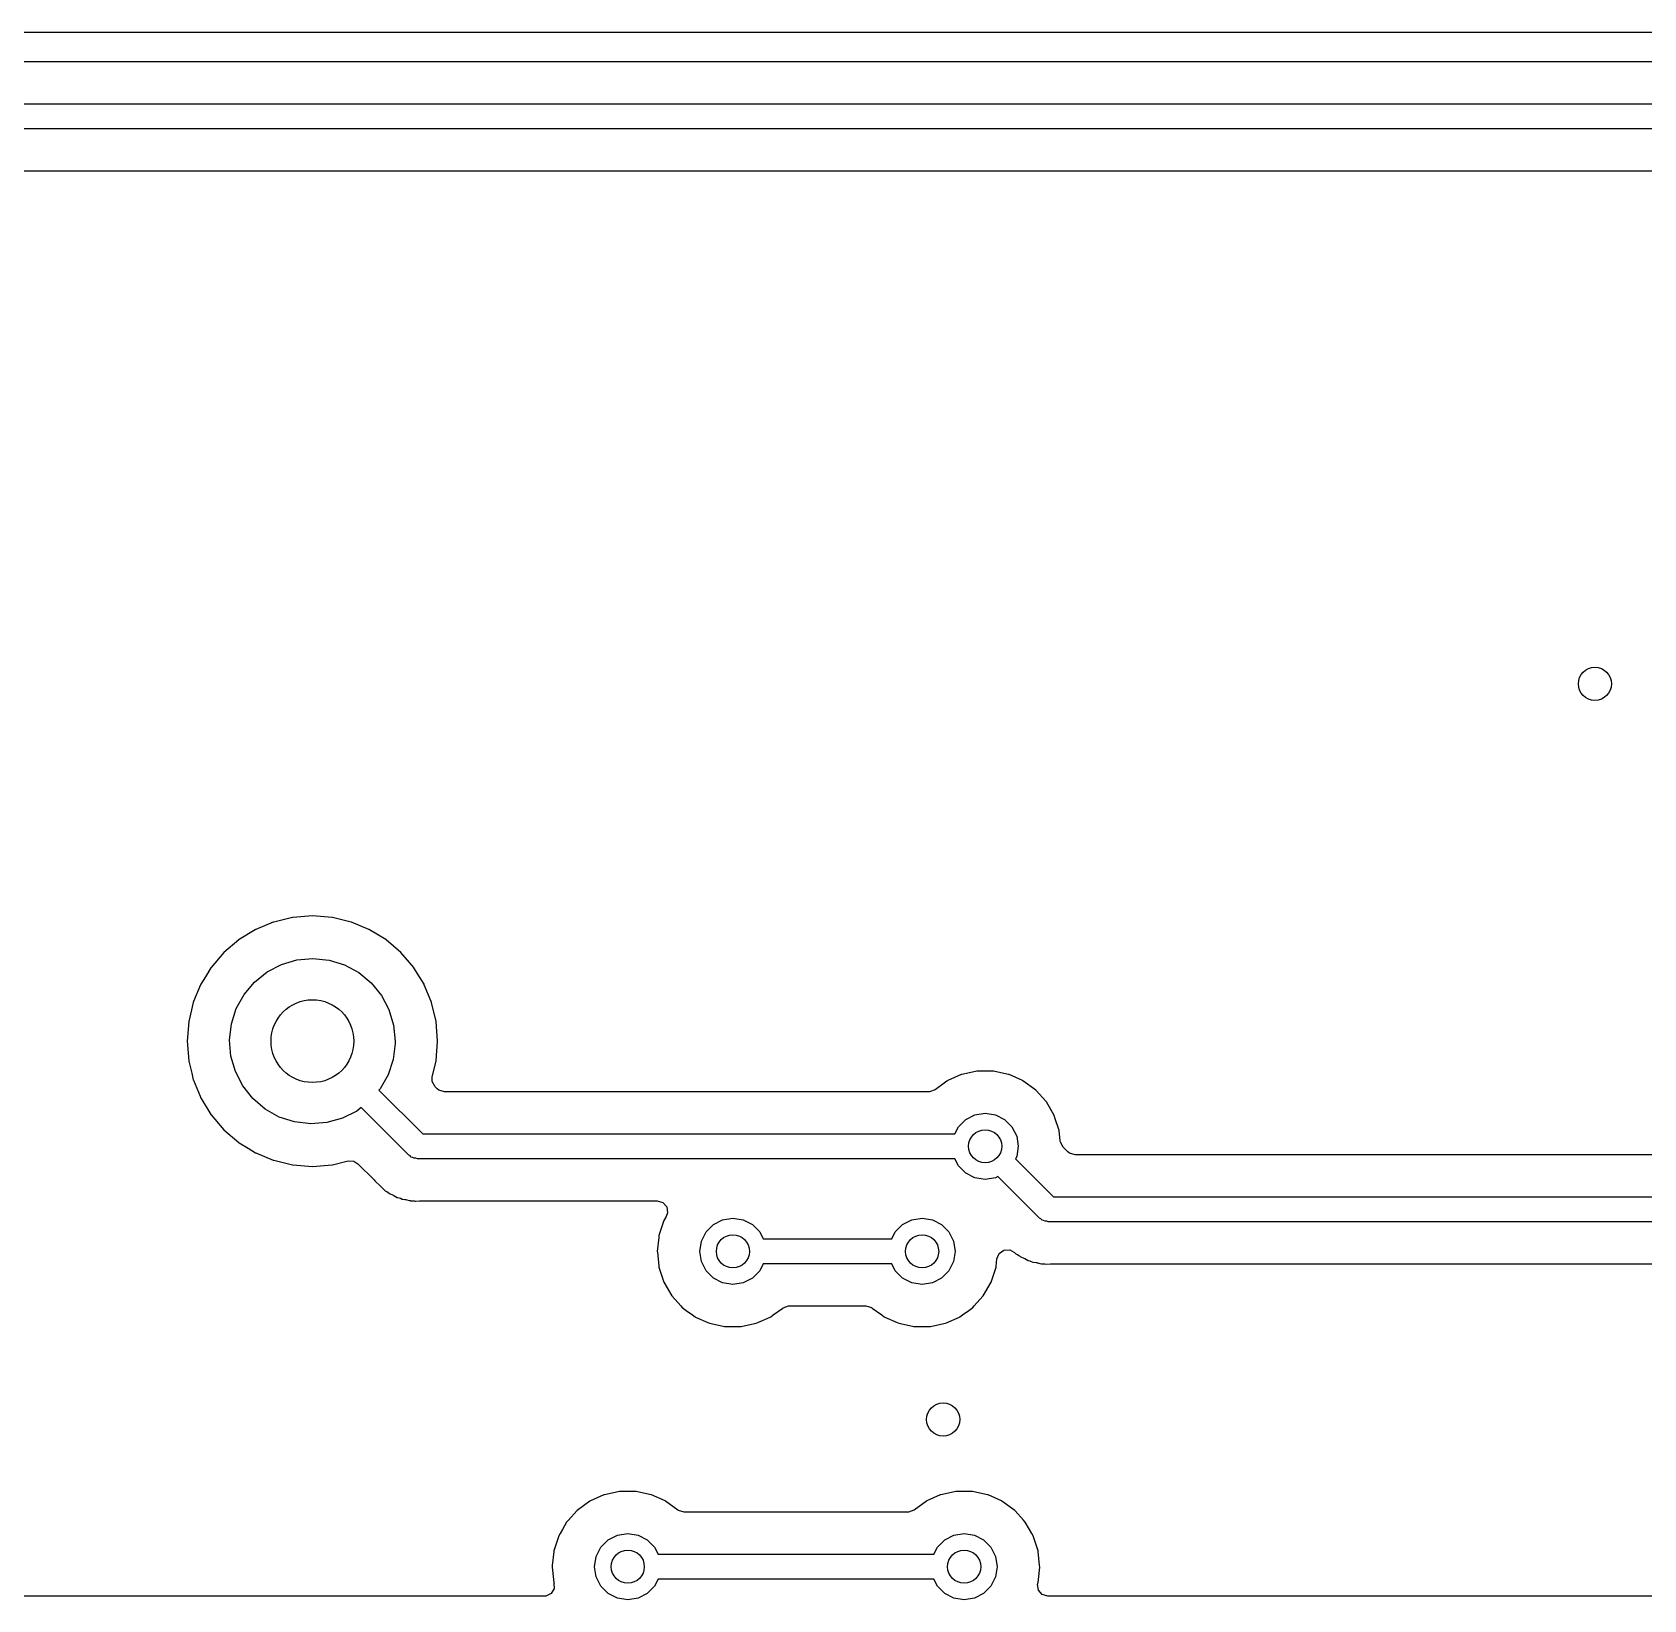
# Model space of a CAD drawing. Extents: x 51 to 243, y -135 to -54.
# Drawn here: x 86.53 to 106, y -72.79 to -53.85 of the extents above; entities that cross this region are included whole.
import ezdxf

# ---------------------------------------------------------------- set-up
doc = ezdxf.new("R2010")
doc.units = 0
doc.layers.add('BLACK', color=7, linetype='CONTINUOUS')

msp = doc.modelspace()

# ---------------------------------------------------------------- linework, layer by layer
at = {"layer": 'BLACK', "linetype": 'CONTINUOUS'}
for p, q in [((51.4345, -53.8485), (243.206, -53.8485)), ((149.823, -54.2055), (69.9321, -54.2055)), ((69.85, -54.714), (149.86, -54.714)), ((149.798, -55.014), (69.9121, -55.014)), ((70.1749, -55.5225), (149.535, -55.5225)), ((89.4438, -64.6028), (89.2336, -64.6899)), ((89.4484, -64.6009), (89.4438, -64.6028)), ((89.4438, -64.6028), (89.4438, -64.6028)), ((89.5286, -64.5816), (89.4484, -64.6009)), ((89.6745, -64.5466), (89.5286, -64.5816)), ((89.6793, -64.5455), (89.6745, -64.5466)), ((89.6745, -64.5466), (89.6745, -64.5466)), ((89.916, -64.5268), (89.6793, -64.5455)), ((90.1527, -64.5455), (89.916, -64.5268)), ((90.1575, -64.5466), (90.1527, -64.5455)), ((90.3034, -64.5816), (90.1575, -64.5466)), ((90.1575, -64.5466), (90.1575, -64.5466)), ((90.3836, -64.6009), (90.3034, -64.5816)), ((90.3882, -64.6028), (90.3836, -64.6009)), ((90.5984, -64.6899), (90.3882, -64.6028)), ((90.3882, -64.6028), (90.3882, -64.6028)), ((89.0266, -64.8158), (88.846, -64.97)), ((89.0308, -64.8132), (89.0266, -64.8158)), ((89.2248, -64.6943), (89.0308, -64.8132)), ((89.0308, -64.8132), (89.0308, -64.8132)), ((89.229, -64.6918), (89.2248, -64.6943)), ((89.2336, -64.6899), (89.229, -64.6918)), ((89.2336, -64.6899), (89.2336, -64.6899)), ((90.603, -64.6918), (90.5984, -64.6899)), ((90.5984, -64.6899), (90.5984, -64.6899)), ((90.6072, -64.6943), (90.603, -64.6918)), ((90.8012, -64.8132), (90.6072, -64.6943)), ((90.8054, -64.8158), (90.8012, -64.8132)), ((90.8012, -64.8132), (90.8012, -64.8132)), ((90.986, -64.97), (90.8054, -64.8158)), ((88.846, -64.97), (88.6918, -65.1506)), ((91.1402, -65.1506), (90.986, -64.97)), ((88.6892, -65.1548), (88.6236, -65.2618)), ((88.6918, -65.1506), (88.6892, -65.1548)), ((88.6892, -65.1548), (88.6892, -65.1548)), ((89.2163, -65.3255), (89.3684, -65.2032)), ((89.3684, -65.2032), (89.5414, -65.1128)), ((89.5414, -65.1128), (89.7286, -65.0577)), ((89.7286, -65.0577), (89.923, -65.04)), ((89.923, -65.04), (90.1171, -65.0604)), ((90.1171, -65.0604), (90.3035, -65.1181)), ((90.3035, -65.1181), (90.4752, -65.211)), ((90.4752, -65.211), (90.6256, -65.3354)), ((91.1428, -65.1548), (91.1402, -65.1506)), ((91.2084, -65.2618), (91.1428, -65.1548)), ((91.1428, -65.1548), (91.1428, -65.1548)), ((88.5659, -65.3576), (88.4809, -65.5627)), ((88.5678, -65.353), (88.5659, -65.3576)), ((88.5659, -65.3576), (88.5659, -65.3576)), ((88.6236, -65.2618), (88.5678, -65.353)), ((89.0909, -65.475), (89.2163, -65.3255)), ((90.6256, -65.3354), (90.7489, -65.4866)), ((91.2642, -65.353), (91.2084, -65.2618)), ((91.2661, -65.3576), (91.2642, -65.353)), ((91.3511, -65.5627), (91.2661, -65.3576)), ((91.2661, -65.3576), (91.2661, -65.3576)), ((88.4769, -65.5724), (88.4215, -65.8033)), ((88.4809, -65.5627), (88.4769, -65.5724)), ((88.9969, -65.6461), (89.0909, -65.475)), ((90.7489, -65.4866), (90.8405, -65.6589)), ((91.3551, -65.5724), (91.3511, -65.5627)), ((91.4105, -65.8033), (91.3551, -65.5724)), ((88.4215, -65.8033), (88.4028, -66.04)), ((88.9379, -65.8321), (88.9969, -65.6461)), ((90.8405, -65.6589), (90.897, -65.8458)), ((91.4292, -66.04), (91.4105, -65.8033)), ((88.9161, -66.026), (88.9379, -65.8321)), ((90.897, -65.8458), (90.916, -66.04)), ((88.4028, -66.04), (88.4215, -66.2767)), ((88.9324, -66.2205), (88.9161, -66.026)), ((90.9156, -66.0679), (90.8911, -66.2615)), ((90.916, -66.04), (90.9156, -66.0679)), ((91.4105, -66.2767), (91.4292, -66.04)), ((88.4215, -66.2767), (88.4226, -66.2815)), ((88.4226, -66.2815), (88.4226, -66.2815)), ((88.4226, -66.2815), (88.4576, -66.4274)), ((88.9862, -66.4081), (88.9324, -66.2205)), ((90.8911, -66.2615), (90.8295, -66.4467)), ((91.3638, -66.4714), (91.4094, -66.2815)), ((91.4094, -66.2815), (91.4105, -66.2767)), ((91.4094, -66.2815), (91.4094, -66.2815)), ((88.4576, -66.4274), (88.4769, -66.5076)), ((88.4769, -66.5076), (88.4788, -66.5122)), ((88.4788, -66.5122), (88.4788, -66.5122)), ((88.4788, -66.5122), (88.5584, -66.7045)), ((89.0754, -66.5817), (88.9862, -66.4081)), ((89.1967, -66.7347), (89.0754, -66.5817)), ((90.8295, -66.4467), (90.7331, -66.6164)), ((91.3632, -66.5276), (91.3638, -66.4714)), ((91.3972, -66.5899), (91.3632, -66.5276)), ((97.5468, -66.5482), (97.4381, -66.6273)), ((97.5819, -66.5228), (97.5468, -66.5482)), ((97.5872, -66.5189), (97.5819, -66.5228)), ((97.5819, -66.5228), (97.5819, -66.5228)), ((97.5933, -66.5162), (97.5872, -66.5189)), ((97.7557, -66.4439), (97.5933, -66.5162)), ((97.5933, -66.5162), (97.5933, -66.5162)), ((97.7617, -66.4412), (97.7557, -66.4439)), ((97.7557, -66.4439), (97.7557, -66.4439)), ((97.8551, -66.4214), (97.7617, -66.4412)), ((97.9421, -66.4029), (97.8551, -66.4214)), ((97.9485, -66.4015), (97.9421, -66.4029)), ((97.9421, -66.4029), (97.9421, -66.4029)), ((98.1395, -66.4015), (97.9485, -66.4015)), ((98.1459, -66.4029), (98.1395, -66.4015)), ((98.2329, -66.4214), (98.1459, -66.4029)), ((98.1459, -66.4029), (98.1459, -66.4029)), ((98.3263, -66.4412), (98.2329, -66.4214)), ((98.3323, -66.4439), (98.3263, -66.4412)), ((98.4947, -66.5162), (98.3323, -66.4439)), ((98.3323, -66.4439), (98.3323, -66.4439)), ((98.5008, -66.5189), (98.4947, -66.5162)), ((98.4947, -66.5162), (98.4947, -66.5162)), ((98.6553, -66.6311), (98.5008, -66.5189)), ((88.5584, -66.7045), (88.5678, -66.727)), ((88.5678, -66.727), (88.5703, -66.7312)), ((88.5703, -66.7312), (88.6892, -66.9252)), ((89.3453, -66.8611), (89.1967, -66.7347)), ((90.7331, -66.6164), (90.7199, -66.6318)), ((90.7199, -66.6318), (91.2481, -67.16)), ((91.4219, -66.6146), (91.3972, -66.5899)), ((91.4428, -66.6315), (91.4219, -66.6146)), ((91.5109, -66.6515), (91.4428, -66.6315)), ((97.3638, -66.6515), (91.5109, -66.6515)), ((97.371, -66.6513), (97.3638, -66.6515)), ((97.4378, -66.6274), (97.371, -66.6513)), ((97.4381, -66.6273), (97.4378, -66.6274)), ((98.6597, -66.636), (98.6553, -66.6311)), ((98.7752, -66.7643), (98.6597, -66.636)), ((98.6597, -66.636), (98.6597, -66.636)), ((98.783, -66.7731), (98.7752, -66.7643)), ((98.8785, -66.9384), (98.783, -66.7731)), ((88.6892, -66.9252), (88.6892, -66.9252)), ((88.6892, -66.9252), (88.6918, -66.9294)), ((88.6918, -66.9294), (88.846, -67.11)), ((89.5157, -66.9564), (89.3453, -66.8611)), ((89.7013, -67.0167), (89.5157, -66.9564)), ((90.2776, -66.9723), (90.0896, -67.0248)), ((90.4518, -66.8843), (90.2776, -66.9723)), ((90.5059, -66.8421), (90.4518, -66.8843)), ((91.0799, -67.4161), (90.5059, -66.8421)), ((97.8089, -66.9864), (97.9204, -66.9296)), ((97.9204, -66.9296), (98.044, -66.91)), ((98.044, -66.91), (98.1676, -66.9296)), ((98.1676, -66.9296), (98.2791, -66.9864)), ((98.8913, -66.9778), (98.8785, -66.9384)), ((88.846, -67.11), (89.0266, -67.2642)), ((89.8951, -67.0398), (89.7013, -67.0167)), ((90.0896, -67.0248), (89.8951, -67.0398)), ((91.2481, -67.16), (97.677, -67.16)), ((97.677, -67.16), (97.7204, -67.0749)), ((97.7204, -67.0749), (97.8089, -66.9864)), ((98.2791, -66.9864), (98.3676, -67.0749)), ((98.3676, -67.0749), (98.4244, -67.1864)), ((98.9293, -67.0948), (98.8913, -66.9778)), ((98.9375, -67.1201), (98.9293, -67.0948)), ((98.9506, -67.2445), (98.9375, -67.1201)), ((89.0266, -67.2642), (89.0308, -67.2668)), ((89.0308, -67.2668), (89.0308, -67.2668)), ((89.0308, -67.2668), (89.1389, -67.333)), ((89.1389, -67.333), (89.229, -67.3882)), ((98.4244, -67.1864), (98.444, -67.31)), ((98.444, -67.31), (98.4244, -67.4336)), ((98.9508, -67.2458), (98.9506, -67.2445)), ((98.9529, -67.2594), (98.9508, -67.2458)), ((98.987, -67.3217), (98.9529, -67.2594)), ((99.0419, -67.3766), (98.987, -67.3217)), ((89.229, -67.3882), (89.2336, -67.3901)), ((89.2336, -67.3901), (89.2336, -67.3901)), ((89.2336, -67.3901), (89.4438, -67.4772)), ((89.4438, -67.4772), (89.4484, -67.4791)), ((89.4484, -67.4791), (89.5286, -67.4984)), ((89.5286, -67.4984), (89.6745, -67.5334)), ((89.6745, -67.5334), (89.6745, -67.5334)), ((89.6745, -67.5334), (89.6793, -67.5345)), ((89.6793, -67.5345), (89.916, -67.5532)), ((89.916, -67.5532), (90.1527, -67.5345)), ((90.1527, -67.5345), (90.1575, -67.5334)), ((90.1575, -67.5334), (90.3474, -67.4878)), ((90.1575, -67.5334), (90.1575, -67.5334)), ((90.3474, -67.4878), (90.4183, -67.4913)), ((90.4183, -67.4913), (90.4659, -67.5212)), ((90.4659, -67.5212), (90.6623, -67.7176)), ((91.097, -67.4259), (91.0799, -67.4161)), ((91.111, -67.4399), (91.097, -67.4259)), ((91.1301, -67.445), (91.111, -67.4399)), ((91.1472, -67.4549), (91.1301, -67.445)), ((91.1669, -67.4549), (91.1472, -67.4549)), ((91.186, -67.46), (91.1669, -67.4549)), ((97.677, -67.46), (91.186, -67.46)), ((97.7204, -67.5451), (97.677, -67.46)), ((97.8089, -67.6336), (97.7204, -67.5451)), ((98.4244, -67.4336), (98.4093, -67.4632)), ((98.4093, -67.4632), (98.8681, -67.922)), ((99.0628, -67.3935), (99.0419, -67.3766)), ((99.1309, -67.4135), (99.0628, -67.3935)), ((174.244, -67.4135), (99.1309, -67.4135)), ((90.6623, -67.7176), (90.6703, -67.7264)), ((90.6703, -67.7264), (90.6746, -67.7331)), ((90.6746, -67.7331), (90.6804, -67.7385)), ((90.6804, -67.7385), (90.6804, -67.7385)), ((90.6804, -67.7385), (90.7263, -67.7816)), ((97.9204, -67.6904), (97.8089, -67.6336)), ((98.044, -67.71), (97.9204, -67.6904)), ((98.1676, -67.6904), (98.044, -67.71)), ((98.1972, -67.6753), (98.1676, -67.6904)), ((98.6999, -68.1781), (98.1972, -67.6753)), ((90.7263, -67.7816), (90.7291, -67.7844)), ((90.7291, -67.7844), (90.7497, -67.8049)), ((90.7497, -67.8049), (90.7532, -67.8076)), ((90.7532, -67.8076), (90.7622, -67.8154)), ((90.7622, -67.8154), (90.7959, -67.847)), ((90.7959, -67.847), (90.8028, -67.8508)), ((90.8028, -67.8508), (90.8028, -67.8508)), ((90.8028, -67.8508), (90.8147, -67.8573)), ((90.8147, -67.8573), (90.8312, -67.8682)), ((90.8312, -67.8682), (90.8481, -67.8813)), ((90.8481, -67.8813), (90.8905, -67.8997)), ((90.8905, -67.8997), (90.9012, -67.9049)), ((90.9012, -67.9049), (90.9417, -67.9271)), ((90.9417, -67.9271), (90.9493, -67.9291)), ((90.9493, -67.9291), (90.9493, -67.9291)), ((90.9493, -67.9291), (90.9624, -67.9325)), ((90.9624, -67.9325), (90.9811, -67.9389)), ((90.9811, -67.9389), (91.0008, -67.9474)), ((91.0008, -67.9474), (91.0086, -67.9486)), ((98.8681, -67.922), (214.358, -67.922)), ((91.0086, -67.9486), (91.0087, -67.9486)), ((91.0087, -67.9486), (91.0332, -67.9525)), ((91.0332, -67.9525), (91.0465, -67.9546)), ((91.0465, -67.9546), (91.0581, -67.957)), ((91.0581, -67.957), (91.0891, -67.965)), ((91.0891, -67.965), (91.0951, -67.9665)), ((91.0951, -67.9665), (91.0951, -67.9665)), ((91.0951, -67.9665), (91.1028, -67.9685)), ((91.1028, -67.9685), (91.1243, -67.9685)), ((91.1243, -67.9685), (91.144, -67.9701)), ((91.144, -67.9701), (91.1573, -67.9722)), ((91.1573, -67.9722), (91.1573, -67.9722)), ((91.1573, -67.9722), (91.1652, -67.9734)), ((91.1652, -67.9734), (91.2111, -67.9691)), ((91.2111, -67.9691), (91.223, -67.9685)), ((91.223, -67.9685), (94.0818, -67.9685)), ((94.0818, -67.9685), (94.1499, -67.9885)), ((94.1499, -67.9885), (94.1964, -68.0422)), ((94.2065, -68.1124), (94.1909, -68.1575)), ((94.1964, -68.0422), (94.2065, -68.1124)), ((94.1615, -68.2084), (94.1025, -68.3901)), ((94.1909, -68.1575), (94.1615, -68.2084)), ((94.6724, -68.3449), (94.7609, -68.2564)), ((94.7609, -68.2564), (94.8724, -68.1996)), ((94.8724, -68.1996), (94.996, -68.18)), ((94.996, -68.18), (95.1196, -68.1996)), ((95.1196, -68.1996), (95.2311, -68.2564)), ((95.2311, -68.2564), (95.3196, -68.3449)), ((96.9584, -68.3449), (97.0469, -68.2564)), ((97.0469, -68.2564), (97.1584, -68.1996)), ((97.1584, -68.1996), (97.282, -68.18)), ((97.282, -68.18), (97.4056, -68.1996)), ((97.4056, -68.1996), (97.5171, -68.2564)), ((97.5171, -68.2564), (97.6056, -68.3449)), ((98.717, -68.1879), (98.6999, -68.1781)), ((98.731, -68.2019), (98.717, -68.1879)), ((98.7501, -68.207), (98.731, -68.2019)), ((98.7672, -68.2169), (98.7501, -68.207)), ((98.7869, -68.2169), (98.7672, -68.2169)), ((98.806, -68.222), (98.7869, -68.2169)), ((214.42, -68.222), (98.806, -68.222)), ((94.1001, -68.4126), (94.0825, -68.58)), ((94.1018, -68.3966), (94.1001, -68.4126)), ((94.1025, -68.3901), (94.1018, -68.3966)), ((94.1018, -68.3966), (94.1018, -68.3966)), ((94.596, -68.58), (94.6156, -68.4564)), ((94.6156, -68.4564), (94.6724, -68.3449)), ((95.3196, -68.3449), (95.363, -68.43)), ((95.363, -68.43), (96.915, -68.43)), ((96.915, -68.43), (96.9584, -68.3449)), ((97.6056, -68.3449), (97.6624, -68.4564)), ((97.6624, -68.4564), (97.682, -68.58)), ((94.0825, -68.58), (94.0832, -68.5866)), ((94.0832, -68.5866), (94.1014, -68.7602)), ((94.6156, -68.7036), (94.596, -68.58)), ((94.6724, -68.8151), (94.6156, -68.7036)), ((97.6624, -68.7036), (97.6056, -68.8151)), ((97.682, -68.58), (97.6624, -68.7036)), ((98.1766, -68.7602), (98.1809, -68.719)), ((98.1809, -68.719), (98.186, -68.6705)), ((98.186, -68.6705), (98.213, -68.6048)), ((98.213, -68.6048), (98.2712, -68.5642)), ((98.2712, -68.5642), (98.3422, -68.5615)), ((98.3422, -68.5615), (98.3976, -68.5918)), ((98.3976, -68.5918), (98.4159, -68.609)), ((98.4159, -68.609), (98.4228, -68.6128)), ((98.4228, -68.6128), (98.4228, -68.6128)), ((98.4228, -68.6128), (98.4347, -68.6193)), ((98.4347, -68.6193), (98.4512, -68.6302)), ((98.4512, -68.6302), (98.4576, -68.6352)), ((98.4576, -68.6352), (98.4681, -68.6433)), ((98.4681, -68.6433), (98.4754, -68.6465)), ((98.4754, -68.6465), (98.4754, -68.6465)), ((98.4754, -68.6465), (98.5105, -68.6617)), ((98.5105, -68.6617), (98.5212, -68.6669)), ((98.5212, -68.6669), (98.5617, -68.6891)), ((98.5617, -68.6891), (98.5824, -68.6945)), ((98.5824, -68.6945), (98.6011, -68.7009)), ((98.6011, -68.7009), (98.6208, -68.7094)), ((98.6208, -68.7094), (98.6646, -68.7163)), ((98.6646, -68.7163), (98.6664, -68.7166)), ((98.6664, -68.7166), (98.6781, -68.719)), ((98.6781, -68.719), (98.7061, -68.7262)), ((98.7061, -68.7262), (98.7228, -68.7305)), ((94.1014, -68.7602), (94.1025, -68.7699)), ((94.1025, -68.7699), (94.1615, -68.9516)), ((94.7609, -68.9036), (94.6724, -68.8151)), ((94.8724, -68.9604), (94.7609, -68.9036)), ((95.2311, -68.9036), (95.1196, -68.9604)), ((95.3196, -68.8151), (95.2311, -68.9036)), ((95.363, -68.73), (95.3196, -68.8151)), ((96.915, -68.73), (95.363, -68.73)), ((96.9584, -68.8151), (96.915, -68.73)), ((97.0469, -68.9036), (96.9584, -68.8151)), ((97.1584, -68.9604), (97.0469, -68.9036)), ((97.5171, -68.9036), (97.4056, -68.9604)), ((97.6056, -68.8151), (97.5171, -68.9036)), ((98.1165, -68.9516), (98.1755, -68.7699)), ((98.1755, -68.7699), (98.1766, -68.7602)), ((98.7228, -68.7305), (98.7443, -68.7305)), ((98.7443, -68.7305), (98.764, -68.7321)), ((98.764, -68.7321), (98.7852, -68.7354)), ((98.7852, -68.7354), (98.8311, -68.7311)), ((98.8311, -68.7311), (98.843, -68.7305)), ((98.843, -68.7305), (199.746, -68.7305)), ((94.1615, -68.9516), (94.257, -69.1169)), ((94.996, -68.98), (94.8724, -68.9604)), ((95.1196, -68.9604), (94.996, -68.98)), ((97.282, -68.98), (97.1584, -68.9604)), ((97.4056, -68.9604), (97.282, -68.98)), ((98.021, -69.1169), (98.1165, -68.9516)), ((94.257, -69.1169), (94.2614, -69.1219)), ((94.2614, -69.1219), (94.2614, -69.1219)), ((94.2614, -69.1219), (94.3664, -69.2385)), ((94.3664, -69.2385), (94.3847, -69.2589)), ((94.3847, -69.2589), (94.4321, -69.2932)), ((94.4321, -69.2932), (94.5082, -69.3486)), ((95.4838, -69.3486), (95.5991, -69.2648)), ((95.5991, -69.2648), (95.6022, -69.2626)), ((95.6022, -69.2626), (95.669, -69.2387)), ((95.669, -69.2387), (95.6762, -69.2385)), ((95.6762, -69.2385), (96.6018, -69.2385)), ((96.6018, -69.2385), (96.6699, -69.2585)), ((96.6699, -69.2585), (96.6758, -69.2626)), ((96.6758, -69.2626), (96.6789, -69.2648)), ((96.6789, -69.2648), (96.7942, -69.3486)), ((97.7698, -69.3486), (97.8459, -69.2932)), ((97.8459, -69.2932), (97.8933, -69.2589)), ((97.8933, -69.2589), (97.9116, -69.2385)), ((97.9116, -69.2385), (98.0166, -69.1219)), ((98.0166, -69.1219), (98.021, -69.1169)), ((98.0166, -69.1219), (98.0166, -69.1219)), ((94.5082, -69.3486), (94.5392, -69.3711)), ((94.5392, -69.3711), (94.5453, -69.3738)), ((94.5453, -69.3738), (94.5453, -69.3738)), ((94.5453, -69.3738), (94.6938, -69.4399)), ((94.6938, -69.4399), (94.7137, -69.4488)), ((94.7137, -69.4488), (94.8071, -69.4686)), ((94.8071, -69.4686), (94.8941, -69.4871)), ((94.8941, -69.4871), (94.8941, -69.4871)), ((94.8941, -69.4871), (94.9005, -69.4885)), ((94.9005, -69.4885), (95.0915, -69.4885)), ((95.0915, -69.4885), (95.0979, -69.4871)), ((95.0979, -69.4871), (95.1849, -69.4686)), ((95.0979, -69.4871), (95.0979, -69.4871)), ((95.1849, -69.4686), (95.2783, -69.4488)), ((95.2783, -69.4488), (95.2982, -69.4399)), ((95.2982, -69.4399), (95.4467, -69.3738)), ((95.4467, -69.3738), (95.4528, -69.3711)), ((95.4467, -69.3738), (95.4467, -69.3738)), ((95.4528, -69.3711), (95.4838, -69.3486)), ((96.7942, -69.3486), (96.8252, -69.3711)), ((96.8252, -69.3711), (96.8313, -69.3738)), ((96.8313, -69.3738), (96.8313, -69.3738)), ((96.8313, -69.3738), (96.9798, -69.4399)), ((96.9798, -69.4399), (96.9997, -69.4488)), ((96.9997, -69.4488), (97.0931, -69.4686)), ((97.0931, -69.4686), (97.1801, -69.4871)), ((97.1801, -69.4871), (97.1801, -69.4871)), ((97.1801, -69.4871), (97.1865, -69.4885)), ((97.1865, -69.4885), (97.3775, -69.4885)), ((97.3775, -69.4885), (97.3839, -69.4871)), ((97.3839, -69.4871), (97.4709, -69.4686)), ((97.3839, -69.4871), (97.3839, -69.4871)), ((97.4709, -69.4686), (97.5643, -69.4488)), ((97.5643, -69.4488), (97.5842, -69.4399)), ((97.5842, -69.4399), (97.7327, -69.3738)), ((97.7327, -69.3738), (97.7388, -69.3711)), ((97.7327, -69.3738), (97.7327, -69.3738)), ((97.7388, -69.3711), (97.7698, -69.3486)), ((93.2692, -71.5989), (93.1147, -71.7111)), ((93.2753, -71.5962), (93.2692, -71.5989)), ((93.4377, -71.5239), (93.2753, -71.5962)), ((93.2753, -71.5962), (93.2753, -71.5962)), ((93.4437, -71.5212), (93.4377, -71.5239)), ((93.4377, -71.5239), (93.4377, -71.5239)), ((93.5371, -71.5014), (93.4437, -71.5212)), ((93.6241, -71.4829), (93.5371, -71.5014)), ((93.6305, -71.4815), (93.6241, -71.4829)), ((93.6241, -71.4829), (93.6241, -71.4829)), ((93.8215, -71.4815), (93.6305, -71.4815)), ((93.8279, -71.4829), (93.8215, -71.4815)), ((93.9149, -71.5014), (93.8279, -71.4829)), ((93.8279, -71.4829), (93.8279, -71.4829)), ((94.0083, -71.5212), (93.9149, -71.5014)), ((94.0143, -71.5239), (94.0083, -71.5212)), ((94.1767, -71.5962), (94.0143, -71.5239)), ((94.0143, -71.5239), (94.0143, -71.5239)), ((94.1828, -71.5989), (94.1767, -71.5962)), ((94.1767, -71.5962), (94.1767, -71.5962)), ((94.3319, -71.7073), (94.1828, -71.5989)), ((97.3332, -71.5989), (97.1841, -71.7073)), ((97.3393, -71.5962), (97.3332, -71.5989)), ((97.5017, -71.5239), (97.3393, -71.5962)), ((97.3393, -71.5962), (97.3393, -71.5962)), ((97.5077, -71.5212), (97.5017, -71.5239)), ((97.5017, -71.5239), (97.5017, -71.5239)), ((97.6011, -71.5014), (97.5077, -71.5212)), ((97.6881, -71.4829), (97.6011, -71.5014)), ((97.6945, -71.4815), (97.6881, -71.4829)), ((97.6881, -71.4829), (97.6881, -71.4829)), ((97.8855, -71.4815), (97.6945, -71.4815)), ((97.8919, -71.4829), (97.8855, -71.4815)), ((97.9789, -71.5014), (97.8919, -71.4829)), ((97.8919, -71.4829), (97.8919, -71.4829)), ((98.0723, -71.5212), (97.9789, -71.5014)), ((98.0783, -71.5239), (98.0723, -71.5212)), ((98.2407, -71.5962), (98.0783, -71.5239)), ((98.0783, -71.5239), (98.0783, -71.5239)), ((98.2468, -71.5989), (98.2407, -71.5962)), ((98.2407, -71.5962), (98.2407, -71.5962)), ((98.4013, -71.7111), (98.2468, -71.5989)), ((93.01, -71.8275), (92.987, -71.8531)), ((93.1103, -71.716), (93.01, -71.8275)), ((93.1147, -71.7111), (93.1103, -71.716)), ((93.1103, -71.716), (93.1103, -71.716)), ((94.3322, -71.7074), (94.3319, -71.7073)), ((94.3381, -71.7115), (94.3322, -71.7074)), ((94.4062, -71.7315), (94.3381, -71.7115)), ((97.1098, -71.7315), (94.4062, -71.7315)), ((97.117, -71.7313), (97.1098, -71.7315)), ((97.1838, -71.7074), (97.117, -71.7313)), ((97.1841, -71.7073), (97.1838, -71.7074)), ((98.4057, -71.716), (98.4013, -71.7111)), ((98.506, -71.8275), (98.4057, -71.716)), ((98.4057, -71.716), (98.4057, -71.716)), ((98.529, -71.8531), (98.506, -71.8275)), ((92.8915, -72.0184), (92.8325, -72.2001)), ((92.9079, -71.9899), (92.8915, -72.0184)), ((92.937, -71.9397), (92.9079, -71.9899)), ((92.987, -71.8531), (92.937, -71.9397)), ((93.4909, -72.0664), (93.6024, -72.0096)), ((93.6024, -72.0096), (93.726, -71.99)), ((93.726, -71.99), (93.8496, -72.0096)), ((93.8496, -72.0096), (93.9611, -72.0664)), ((97.5549, -72.0664), (97.6664, -72.0096)), ((97.6664, -72.0096), (97.79, -71.99)), ((97.79, -71.99), (97.9136, -72.0096)), ((97.9136, -72.0096), (98.0251, -72.0664)), ((98.579, -71.9397), (98.529, -71.8531)), ((98.6081, -71.9899), (98.579, -71.9397)), ((98.6245, -72.0184), (98.6081, -71.9899)), ((98.6835, -72.2001), (98.6245, -72.0184)), ((92.8318, -72.2066), (92.814, -72.3757)), ((92.8325, -72.2001), (92.8318, -72.2066)), ((92.8318, -72.2066), (92.8318, -72.2066)), ((93.3456, -72.2664), (93.4024, -72.1549)), ((93.4024, -72.1549), (93.4909, -72.0664)), ((93.9611, -72.0664), (94.0496, -72.1549)), ((94.0496, -72.1549), (94.093, -72.24)), ((97.423, -72.24), (97.4664, -72.1549)), ((97.4664, -72.1549), (97.5549, -72.0664)), ((98.0251, -72.0664), (98.1136, -72.1549)), ((98.1136, -72.1549), (98.1704, -72.2664)), ((98.6842, -72.2066), (98.6835, -72.2001)), ((98.702, -72.3757), (98.6842, -72.2066)), ((98.6842, -72.2066), (98.6842, -72.2066)), ((92.814, -72.3757), (92.8125, -72.39)), ((92.8125, -72.39), (92.8132, -72.3966)), ((92.8132, -72.3966), (92.8289, -72.5462)), ((93.326, -72.39), (93.3456, -72.2664)), ((93.3456, -72.5136), (93.326, -72.39)), ((94.093, -72.24), (97.423, -72.24)), ((98.1704, -72.2664), (98.19, -72.39)), ((98.19, -72.39), (98.1704, -72.5136)), ((98.6871, -72.5462), (98.7028, -72.3966)), ((98.7035, -72.39), (98.702, -72.3757)), ((98.7028, -72.3966), (98.7035, -72.39)), ((92.8289, -72.5462), (92.8325, -72.5799)), ((92.8325, -72.5799), (92.8345, -72.5862)), ((92.8359, -72.5927), (92.8336, -72.5931)), ((92.8336, -72.5931), (92.8353, -72.6535)), ((92.8345, -72.5862), (92.8359, -72.5927)), ((93.4024, -72.6251), (93.3456, -72.5136)), ((94.093, -72.54), (94.0496, -72.6251)), ((97.423, -72.54), (94.093, -72.54)), ((97.4664, -72.6251), (97.423, -72.54)), ((98.1704, -72.5136), (98.1136, -72.6251)), ((98.6778, -72.6036), (98.6803, -72.5927)), ((98.6879, -72.6738), (98.6778, -72.6036)), ((98.6801, -72.5927), (98.6815, -72.5862)), ((98.6803, -72.5927), (98.6801, -72.5927)), ((98.6815, -72.5862), (98.6835, -72.5799)), ((98.6835, -72.5799), (98.6871, -72.5462)), ((92.7135, -72.7475), (81.3109, -72.7475)), ((92.735, -72.7457), (92.7135, -72.7475)), ((92.7987, -72.7143), (92.735, -72.7457)), ((92.8353, -72.6535), (92.7987, -72.7143)), ((93.4909, -72.7136), (93.4024, -72.6251)), ((93.6024, -72.7704), (93.4909, -72.7136)), ((93.726, -72.79), (93.6024, -72.7704)), ((93.8496, -72.7704), (93.726, -72.79)), ((93.9611, -72.7136), (93.8496, -72.7704)), ((94.0496, -72.6251), (93.9611, -72.7136)), ((97.5549, -72.7136), (97.4664, -72.6251)), ((97.6664, -72.7704), (97.5549, -72.7136)), ((97.79, -72.79), (97.6664, -72.7704)), ((97.9136, -72.7704), (97.79, -72.79)), ((98.0251, -72.7136), (97.9136, -72.7704)), ((98.1136, -72.6251), (98.0251, -72.7136)), ((98.7344, -72.7275), (98.6879, -72.6738)), ((98.8025, -72.7475), (98.7344, -72.7275)), ((117.048, -72.7475), (98.8025, -72.7475))]:
    msp.add_line(p, q, dxfattribs=at)
at = {"layer": 'BLACK'}
for centre, radius in [((105.41, -61.722), 0.2), ((89.916, -66.04), 0.5), ((98.044, -67.31), 0.2), ((94.996, -68.58), 0.2), ((97.282, -68.58), 0.2), ((97.536, -70.612), 0.2), ((93.726, -72.39), 0.2), ((97.79, -72.39), 0.2)]:
    msp.add_circle(centre, radius, dxfattribs=at)

doc.saveas('drawing.dxf')
